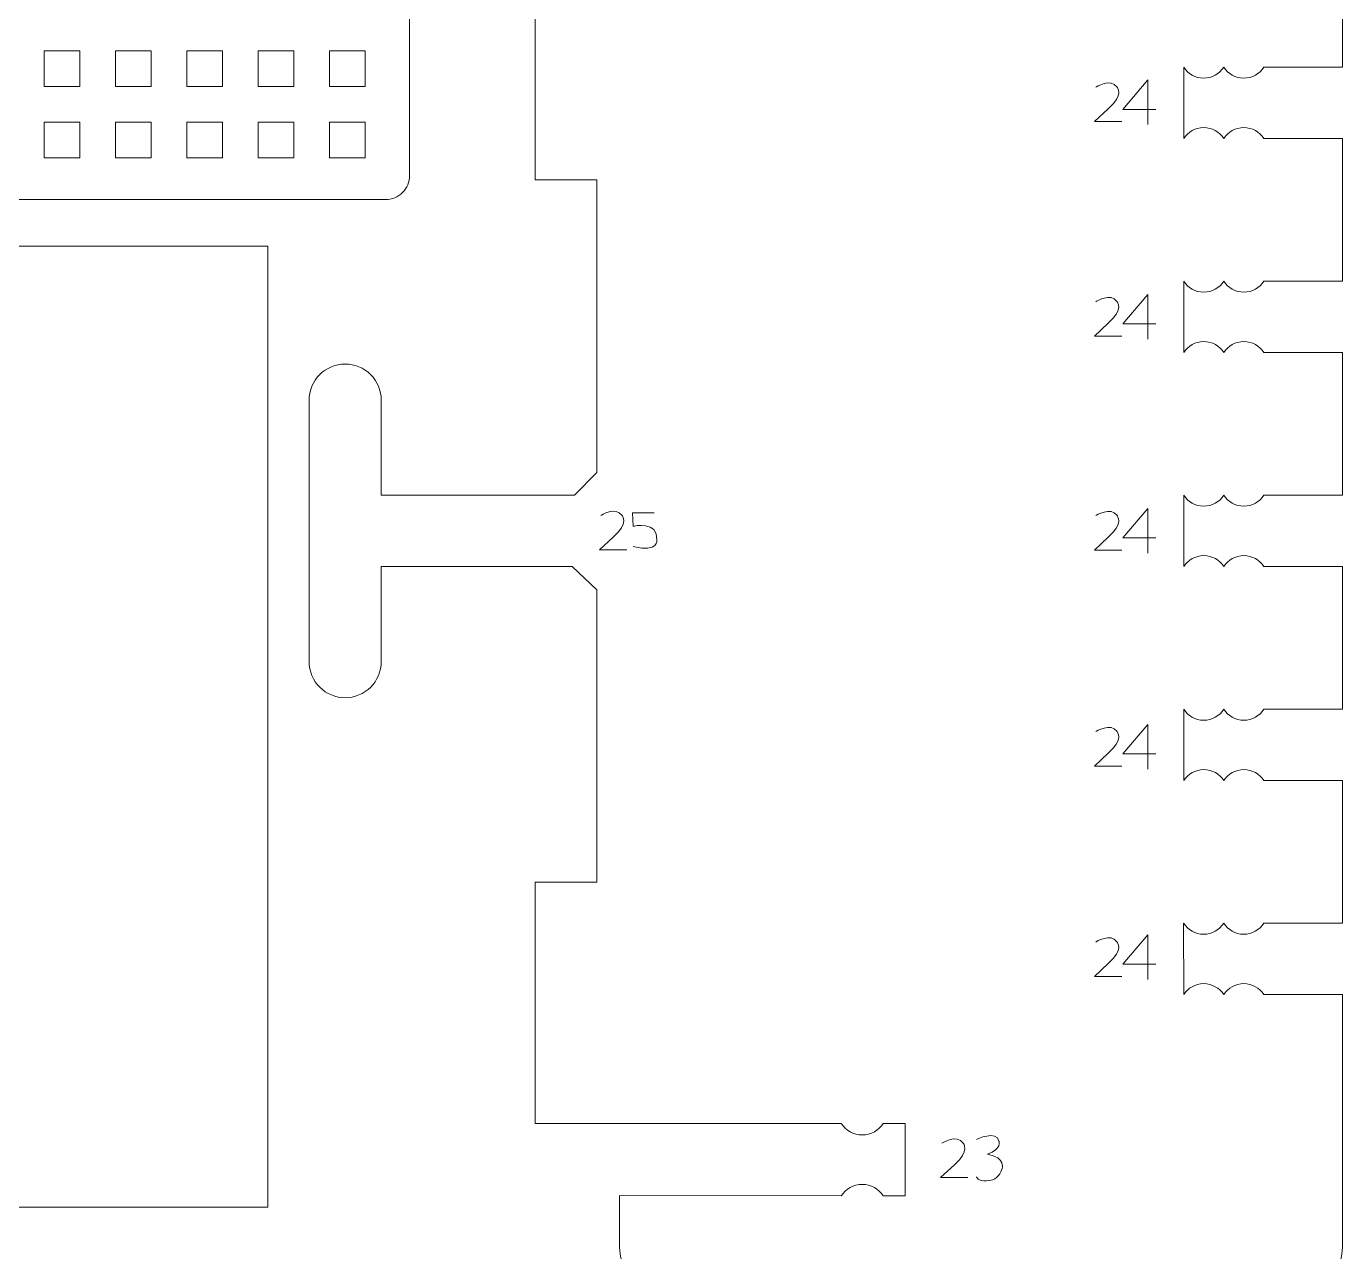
# Model space of a CAD drawing. Header units: centimetres. Extents: x -25 to 25, y -32.5 to 32.5.
# Drawn here: x 0 to 5.53, y -14.43 to -9.28 of the extents above; entities that cross this region are included whole.
import ezdxf

# ---------------------------------------------------------------- set-up
doc = ezdxf.new("R2010")
doc.units = ezdxf.units.CM
doc.header["$MEASUREMENT"] = 0
doc.layers.add('Capa 1', color=7, linetype='Continuous')

msp = doc.modelspace()

# ---------------------------------------------------------------- linework, layer by layer
at = {"layer": 'Capa 1', "color": 250, "lineweight": 9}
for points, knots in [([(0.68621, -5.26045), (0.68621, -5.26045), (1.60808, -5.26045), (1.60808, -5.26045), (1.60808, -5.26045), (1.60808, -5.26045), (1.60808, -2.83647), (1.60808, -2.83647), (1.60808, -2.83647), (1.60808, -2.80969), (1.59739, -2.78398), (1.57843, -2.76504), (1.57843, -2.76504), (1.55947, -2.74611), (1.5339, -2.73547), (1.50708, -2.73547), (1.50708, -2.73547), (1.50708, -2.73547), (-0.61388, -2.73547), (-0.61388, -2.73547), (-0.61388, -2.73547), (-0.64067, -2.7355), (-0.66638, -2.74616), (-0.68531, -2.76512), (-0.68531, -2.76512), (-0.70427, -2.78408), (-0.71488, -2.80969), (-0.71488, -2.83647), (-0.71488, -2.83647), (-0.71488, -2.83647), (-0.71488, -5.26045), (-0.71488, -5.26045), (-0.71488, -5.26045), (-0.71488, -5.26045), (-2.7243, -5.26045), (-2.7243, -5.26045), (-2.7243, -5.26045), (-2.7243, -5.26045), (-2.7243, -7.48239), (-2.7243, -7.48239), (-2.7243, -7.48239), (-2.7243, -7.48239), (-0.71488, -7.48239), (-0.71488, -7.48239), (-0.71488, -7.48239), (-0.71488, -7.48239), (-0.71488, -9.90637), (-0.71488, -9.90637), (-0.71488, -9.90637), (-0.71485, -9.93316), (-0.70419, -9.95887), (-0.68523, -9.9778), (-0.68523, -9.9778), (-0.66627, -9.99673), (-0.64067, -10.00737), (-0.61388, -10.00737), (-0.61388, -10.00737), (-0.61388, -10.00737), (1.50708, -10.00737), (1.50708, -10.00737), (1.50708, -10.00737), (1.5339, -10.00734), (1.55958, -9.99668), (1.57854, -9.97772), (1.57854, -9.97772), (1.59747, -9.95876), (1.60811, -9.93316), (1.60808, -9.90637), (1.60808, -9.90637), (1.60808, -9.90637), (1.60808, -7.48239), (1.60808, -7.48239), (1.60808, -7.48239), (1.60808, -7.48239), (0.68621, -7.48376), (0.68621, -7.48376)], [0, 0, 0, 0, 0.05, 0.05, 0.05, 0.05, 0.1, 0.1, 0.1, 0.1, 0.15, 0.15, 0.15, 0.15, 0.2, 0.2, 0.2, 0.2, 0.25, 0.25, 0.25, 0.25, 0.3, 0.3, 0.3, 0.3, 0.35, 0.35, 0.35, 0.35, 0.4, 0.4, 0.4, 0.4, 0.45, 0.45, 0.45, 0.45, 0.5, 0.5, 0.5, 0.5, 0.55, 0.55, 0.55, 0.55, 0.6, 0.6, 0.6, 0.6, 0.65, 0.65, 0.65, 0.65, 0.7, 0.7, 0.7, 0.7, 0.75, 0.75, 0.75, 0.75, 0.8, 0.8, 0.8, 0.8, 0.85, 0.85, 0.85, 0.85, 0.9, 0.9, 0.9, 0.9, 1, 1, 1, 1]), ([(3.42328, -8.60567), (3.42328, -8.60567), (2.49067, -8.60567), (2.49067, -8.60567), (2.49067, -8.60567), (2.49067, -8.60567), (2.49067, -8.40367), (2.49067, -8.40367), (2.49067, -8.40367), (2.49062, -8.32337), (2.52251, -8.2463), (2.57925, -8.1895), (2.57925, -8.1895), (2.63597, -8.13271), (2.71336, -8.10074), (2.79369, -8.10069), (2.79369, -8.10069), (2.79369, -8.10069), (5.22838, -8.10069), (5.22838, -8.10069), (5.22838, -8.10069), (5.30869, -8.10063), (5.38576, -8.13253), (5.44253, -8.18924), (5.44253, -8.18924), (5.49932, -8.24597), (5.53132, -8.32337), (5.53137, -8.40367), (5.53137, -8.40367), (5.53137, -8.40367), (5.53137, -9.45058), (5.53137, -9.45058), (5.53137, -9.45058), (5.53137, -9.45058), (5.19973, -9.45058), (5.19973, -9.45058)], [0, 0, 0, 0, 0.1, 0.1, 0.1, 0.1, 0.2, 0.2, 0.2, 0.2, 0.3, 0.3, 0.3, 0.3, 0.4, 0.4, 0.4, 0.4, 0.5, 0.5, 0.5, 0.5, 0.6, 0.6, 0.6, 0.6, 0.7, 0.7, 0.7, 0.7, 0.8, 0.8, 0.8, 0.8, 1, 1, 1, 1]), ([(3.42328, -13.89251), (3.42328, -13.89251), (2.13671, -13.89251), (2.13671, -13.89251), (2.13671, -13.89251), (2.13671, -13.89251), (2.13671, -12.87752), (2.13671, -12.87752), (2.13671, -12.87752), (2.13671, -12.87752), (2.39607, -12.87752), (2.39607, -12.87752), (2.39607, -12.87752), (2.39607, -12.87752), (2.39607, -11.64852), (2.39607, -11.64852), (2.39607, -11.64852), (2.39607, -11.64852), (2.29238, -11.55059), (2.29238, -11.55059), (2.29238, -11.55059), (2.29238, -11.55059), (1.48876, -11.55059), (1.48876, -11.55059), (1.48876, -11.55059), (1.48876, -11.55059), (1.48876, -11.95059), (1.48876, -11.95059), (1.48876, -11.95059), (1.48878, -11.99074), (1.47287, -12.02927), (1.44448, -12.05766), (1.44448, -12.05766), (1.41612, -12.08607), (1.37742, -12.10206), (1.33726, -12.10209), (1.33726, -12.10209), (1.29711, -12.10211), (1.25858, -12.08616), (1.23018, -12.05781), (1.23018, -12.05781), (1.20177, -12.02944), (1.1858, -11.99074), (1.18577, -11.95059), (1.18577, -11.95059), (1.18577, -11.95059), (1.18577, -10.85059), (1.18577, -10.85059), (1.18577, -10.85059), (1.18574, -10.81041), (1.20168, -10.77191), (1.23005, -10.7435), (1.23005, -10.7435), (1.25842, -10.71509), (1.29711, -10.6991), (1.33726, -10.69907), (1.33726, -10.69907), (1.37742, -10.69904), (1.41594, -10.71498), (1.44435, -10.74337), (1.44435, -10.74337), (1.47277, -10.77173), (1.48873, -10.81041), (1.48876, -10.85059), (1.48876, -10.85059), (1.48876, -10.85059), (1.48876, -11.25059), (1.48876, -11.25059), (1.48876, -11.25059), (1.48876, -11.25059), (2.3012, -11.25059), (2.3012, -11.25059), (2.3012, -11.25059), (2.3012, -11.25059), (2.39607, -11.15463), (2.39607, -11.15463), (2.39607, -11.15463), (2.39607, -11.15463), (2.39607, -9.92365), (2.39607, -9.92365), (2.39607, -9.92365), (2.39607, -9.92365), (2.13671, -9.92365), (2.13671, -9.92365), (2.13671, -9.92365), (2.13671, -9.92365), (2.13671, -8.90865), (2.13671, -8.90865), (2.13671, -8.90865), (2.13671, -8.90865), (3.42328, -8.91003), (3.42328, -8.91003)], [0, 0, 0, 0, 0.0416667, 0.0416667, 0.0416667, 0.0416667, 0.0833333, 0.0833333, 0.0833333, 0.0833333, 0.125, 0.125, 0.125, 0.125, 0.1666667, 0.1666667, 0.1666667, 0.1666667, 0.2083333, 0.2083333, 0.2083333, 0.2083333, 0.25, 0.25, 0.25, 0.25, 0.2916667, 0.2916667, 0.2916667, 0.2916667, 0.3333333, 0.3333333, 0.3333333, 0.3333333, 0.375, 0.375, 0.375, 0.375, 0.4166667, 0.4166667, 0.4166667, 0.4166667, 0.4583333, 0.4583333, 0.4583333, 0.4583333, 0.5, 0.5, 0.5, 0.5, 0.5416667, 0.5416667, 0.5416667, 0.5416667, 0.5833333, 0.5833333, 0.5833333, 0.5833333, 0.625, 0.625, 0.625, 0.625, 0.6666667, 0.6666667, 0.6666667, 0.6666667, 0.7083333, 0.7083333, 0.7083333, 0.7083333, 0.75, 0.75, 0.75, 0.75, 0.7916667, 0.7916667, 0.7916667, 0.7916667, 0.8333333, 0.8333333, 0.8333333, 0.8333333, 0.875, 0.875, 0.875, 0.875, 0.9166667, 0.9166667, 0.9166667, 0.9166667, 1, 1, 1, 1]), ([(0.0716, -9.53237), (0.0716, -9.53237), (0.0716, -9.38237), (0.0716, -9.38237), (0.0716, -9.38237), (0.0716, -9.38237), (0.2216, -9.38237), (0.2216, -9.38237), (0.2216, -9.38237), (0.2216, -9.38237), (0.2216, -9.53237), (0.2216, -9.53237), (0.2216, -9.53237), (0.2216, -9.53237), (0.0716, -9.53237), (0.0716, -9.53237)], [0, 0, 0, 0, 0.2, 0.2, 0.2, 0.2, 0.4, 0.4, 0.4, 0.4, 0.6, 0.6, 0.6, 0.6, 1, 1, 1, 1]), ([(0.3716, -9.53237), (0.3716, -9.53237), (0.3716, -9.38237), (0.3716, -9.38237), (0.3716, -9.38237), (0.3716, -9.38237), (0.5216, -9.38237), (0.5216, -9.38237), (0.5216, -9.38237), (0.5216, -9.38237), (0.5216, -9.53237), (0.5216, -9.53237), (0.5216, -9.53237), (0.5216, -9.53237), (0.3716, -9.53237), (0.3716, -9.53237)], [0, 0, 0, 0, 0.2, 0.2, 0.2, 0.2, 0.4, 0.4, 0.4, 0.4, 0.6, 0.6, 0.6, 0.6, 1, 1, 1, 1]), ([(0.6716, -9.53237), (0.6716, -9.53237), (0.6716, -9.38237), (0.6716, -9.38237), (0.6716, -9.38237), (0.6716, -9.38237), (0.8216, -9.38237), (0.8216, -9.38237), (0.8216, -9.38237), (0.8216, -9.38237), (0.8216, -9.53237), (0.8216, -9.53237), (0.8216, -9.53237), (0.8216, -9.53237), (0.6716, -9.53237), (0.6716, -9.53237)], [0, 0, 0, 0, 0.2, 0.2, 0.2, 0.2, 0.4, 0.4, 0.4, 0.4, 0.6, 0.6, 0.6, 0.6, 1, 1, 1, 1]), ([(0.9716, -9.53237), (0.9716, -9.53237), (0.9716, -9.38237), (0.9716, -9.38237), (0.9716, -9.38237), (0.9716, -9.38237), (1.1216, -9.38237), (1.1216, -9.38237), (1.1216, -9.38237), (1.1216, -9.38237), (1.1216, -9.53237), (1.1216, -9.53237), (1.1216, -9.53237), (1.1216, -9.53237), (0.9716, -9.53237), (0.9716, -9.53237)], [0, 0, 0, 0, 0.2, 0.2, 0.2, 0.2, 0.4, 0.4, 0.4, 0.4, 0.6, 0.6, 0.6, 0.6, 1, 1, 1, 1]), ([(1.2716, -9.53237), (1.2716, -9.53237), (1.2716, -9.38237), (1.2716, -9.38237), (1.2716, -9.38237), (1.2716, -9.38237), (1.4216, -9.38237), (1.4216, -9.38237), (1.4216, -9.38237), (1.4216, -9.38237), (1.4216, -9.53237), (1.4216, -9.53237), (1.4216, -9.53237), (1.4216, -9.53237), (1.2716, -9.53237), (1.2716, -9.53237)], [0, 0, 0, 0, 0.2, 0.2, 0.2, 0.2, 0.4, 0.4, 0.4, 0.4, 0.6, 0.6, 0.6, 0.6, 1, 1, 1, 1]), ([(4.86285, -9.45058), (4.88063, -9.47828), (4.91171, -9.49664), (4.94707, -9.49664), (4.94707, -9.49664), (4.98243, -9.49664), (5.01351, -9.47828), (5.03129, -9.45058)], [0, 0, 0, 0, 0.3333333, 0.3333333, 0.3333333, 0.3333333, 1, 1, 1, 1]), ([(5.03129, -9.45058), (5.04907, -9.47828), (5.08015, -9.49664), (5.11551, -9.49664), (5.11551, -9.49664), (5.15087, -9.49664), (5.18195, -9.47828), (5.19973, -9.45058)], [0, 0, 0, 0, 0.3333333, 0.3333333, 0.3333333, 0.3333333, 1, 1, 1, 1]), ([(0.0716, -9.83237), (0.0716, -9.83237), (0.0716, -9.68237), (0.0716, -9.68237), (0.0716, -9.68237), (0.0716, -9.68237), (0.2216, -9.68237), (0.2216, -9.68237), (0.2216, -9.68237), (0.2216, -9.68237), (0.2216, -9.83237), (0.2216, -9.83237), (0.2216, -9.83237), (0.2216, -9.83237), (0.0716, -9.83237), (0.0716, -9.83237)], [0, 0, 0, 0, 0.2, 0.2, 0.2, 0.2, 0.4, 0.4, 0.4, 0.4, 0.6, 0.6, 0.6, 0.6, 1, 1, 1, 1]), ([(0.3716, -9.83237), (0.3716, -9.83237), (0.3716, -9.68237), (0.3716, -9.68237), (0.3716, -9.68237), (0.3716, -9.68237), (0.5216, -9.68237), (0.5216, -9.68237), (0.5216, -9.68237), (0.5216, -9.68237), (0.5216, -9.83237), (0.5216, -9.83237), (0.5216, -9.83237), (0.5216, -9.83237), (0.3716, -9.83237), (0.3716, -9.83237)], [0, 0, 0, 0, 0.2, 0.2, 0.2, 0.2, 0.4, 0.4, 0.4, 0.4, 0.6, 0.6, 0.6, 0.6, 1, 1, 1, 1]), ([(0.6716, -9.83237), (0.6716, -9.83237), (0.6716, -9.68237), (0.6716, -9.68237), (0.6716, -9.68237), (0.6716, -9.68237), (0.8216, -9.68237), (0.8216, -9.68237), (0.8216, -9.68237), (0.8216, -9.68237), (0.8216, -9.83237), (0.8216, -9.83237), (0.8216, -9.83237), (0.8216, -9.83237), (0.6716, -9.83237), (0.6716, -9.83237)], [0, 0, 0, 0, 0.2, 0.2, 0.2, 0.2, 0.4, 0.4, 0.4, 0.4, 0.6, 0.6, 0.6, 0.6, 1, 1, 1, 1]), ([(0.9716, -9.83237), (0.9716, -9.83237), (0.9716, -9.68237), (0.9716, -9.68237), (0.9716, -9.68237), (0.9716, -9.68237), (1.1216, -9.68237), (1.1216, -9.68237), (1.1216, -9.68237), (1.1216, -9.68237), (1.1216, -9.83237), (1.1216, -9.83237), (1.1216, -9.83237), (1.1216, -9.83237), (0.9716, -9.83237), (0.9716, -9.83237)], [0, 0, 0, 0, 0.2, 0.2, 0.2, 0.2, 0.4, 0.4, 0.4, 0.4, 0.6, 0.6, 0.6, 0.6, 1, 1, 1, 1]), ([(1.2716, -9.83237), (1.2716, -9.83237), (1.2716, -9.68237), (1.2716, -9.68237), (1.2716, -9.68237), (1.2716, -9.68237), (1.4216, -9.68237), (1.4216, -9.68237), (1.4216, -9.68237), (1.4216, -9.68237), (1.4216, -9.83237), (1.4216, -9.83237), (1.4216, -9.83237), (1.4216, -9.83237), (1.2716, -9.83237), (1.2716, -9.83237)], [0, 0, 0, 0, 0.2, 0.2, 0.2, 0.2, 0.4, 0.4, 0.4, 0.4, 0.6, 0.6, 0.6, 0.6, 1, 1, 1, 1]), ([(4.86301, -9.75059), (4.88079, -9.72289), (4.91187, -9.70453), (4.94723, -9.70453), (4.94723, -9.70453), (4.98259, -9.70453), (5.01367, -9.72289), (5.03145, -9.75059)], [0, 0, 0, 0, 0.3333333, 0.3333333, 0.3333333, 0.3333333, 1, 1, 1, 1]), ([(5.03145, -9.75059), (5.04923, -9.72289), (5.08031, -9.70453), (5.11567, -9.70453), (5.11567, -9.70453), (5.15103, -9.70453), (5.18211, -9.72289), (5.19989, -9.75059)], [0, 0, 0, 0, 0.3333333, 0.3333333, 0.3333333, 0.3333333, 1, 1, 1, 1]), ([(5.19989, -9.75059), (5.19989, -9.75059), (5.53137, -9.75058), (5.53137, -9.75058), (5.53137, -9.75058), (5.53137, -9.75058), (5.53137, -10.35058), (5.53137, -10.35058), (5.53137, -10.35058), (5.53137, -10.35058), (5.19981, -10.35058), (5.19981, -10.35058)], [0, 0, 0, 0, 0.25, 0.25, 0.25, 0.25, 0.5, 0.5, 0.5, 0.5, 1, 1, 1, 1]), ([(-1.20006, -10.07093), (-1.20006, -10.07093), (-1.20006, -10.20379), (-1.20006, -10.20379), (-1.20006, -10.20379), (-1.20006, -10.20379), (1.01192, -10.20379), (1.01192, -10.20379), (1.01192, -10.20379), (1.01192, -10.20379), (1.01192, -14.24373), (1.01192, -14.24373), (1.01192, -14.24373), (1.01192, -14.24373), (-1.20006, -14.24373), (-1.20006, -14.24373), (-1.20006, -14.24373), (-1.20006, -14.24373), (-1.20006, -14.37659), (-1.20006, -14.37659)], [0, 0, 0, 0, 0.1666667, 0.1666667, 0.1666667, 0.1666667, 0.3333333, 0.3333333, 0.3333333, 0.3333333, 0.5, 0.5, 0.5, 0.5, 0.6666667, 0.6666667, 0.6666667, 0.6666667, 1, 1, 1, 1]), ([(4.86293, -10.35058), (4.88071, -10.37828), (4.91179, -10.39664), (4.94715, -10.39664), (4.94715, -10.39664), (4.98251, -10.39664), (5.01359, -10.37828), (5.03137, -10.35058)], [0, 0, 0, 0, 0.3333333, 0.3333333, 0.3333333, 0.3333333, 1, 1, 1, 1]), ([(5.03137, -10.35058), (5.04915, -10.37828), (5.08023, -10.39664), (5.11559, -10.39664), (5.11559, -10.39664), (5.15095, -10.39664), (5.18203, -10.37828), (5.19981, -10.35058)], [0, 0, 0, 0, 0.3333333, 0.3333333, 0.3333333, 0.3333333, 1, 1, 1, 1]), ([(4.86309, -10.65059), (4.88087, -10.62289), (4.91195, -10.60453), (4.94731, -10.60453), (4.94731, -10.60453), (4.98267, -10.60453), (5.01375, -10.62289), (5.03153, -10.65059)], [0, 0, 0, 0, 0.3333333, 0.3333333, 0.3333333, 0.3333333, 1, 1, 1, 1]), ([(5.03153, -10.65059), (5.04931, -10.62289), (5.08039, -10.60453), (5.11575, -10.60453), (5.11575, -10.60453), (5.15111, -10.60453), (5.18219, -10.62289), (5.19997, -10.65059)], [0, 0, 0, 0, 0.3333333, 0.3333333, 0.3333333, 0.3333333, 1, 1, 1, 1]), ([(5.19997, -10.65059), (5.19997, -10.65059), (5.53137, -10.65058), (5.53137, -10.65058), (5.53137, -10.65058), (5.53137, -10.65058), (5.53137, -11.25058), (5.53137, -11.25058), (5.53137, -11.25058), (5.53137, -11.25058), (5.19981, -11.25058), (5.19981, -11.25058)], [0, 0, 0, 0, 0.25, 0.25, 0.25, 0.25, 0.5, 0.5, 0.5, 0.5, 1, 1, 1, 1]), ([(4.86293, -11.25058), (4.88071, -11.27828), (4.91179, -11.29664), (4.94715, -11.29664), (4.94715, -11.29664), (4.98251, -11.29664), (5.01359, -11.27828), (5.03137, -11.25058)], [0, 0, 0, 0, 0.3333333, 0.3333333, 0.3333333, 0.3333333, 1, 1, 1, 1]), ([(5.03137, -11.25058), (5.04915, -11.27828), (5.08023, -11.29664), (5.11559, -11.29664), (5.11559, -11.29664), (5.15095, -11.29664), (5.18203, -11.27828), (5.19981, -11.25058)], [0, 0, 0, 0, 0.3333333, 0.3333333, 0.3333333, 0.3333333, 1, 1, 1, 1]), ([(4.86309, -11.55059), (4.88087, -11.52289), (4.91195, -11.50453), (4.94731, -11.50453), (4.94731, -11.50453), (4.98267, -11.50453), (5.01375, -11.52289), (5.03153, -11.55059)], [0, 0, 0, 0, 0.3333333, 0.3333333, 0.3333333, 0.3333333, 1, 1, 1, 1]), ([(5.03153, -11.55059), (5.04931, -11.52289), (5.08039, -11.50453), (5.11575, -11.50453), (5.11575, -11.50453), (5.15111, -11.50453), (5.18219, -11.52289), (5.19997, -11.55059)], [0, 0, 0, 0, 0.3333333, 0.3333333, 0.3333333, 0.3333333, 1, 1, 1, 1]), ([(5.19997, -11.55059), (5.19997, -11.55059), (5.53137, -11.55058), (5.53137, -11.55058), (5.53137, -11.55058), (5.53137, -11.55058), (5.53137, -12.15058), (5.53137, -12.15058), (5.53137, -12.15058), (5.53137, -12.15058), (5.19981, -12.15058), (5.19981, -12.15058)], [0, 0, 0, 0, 0.25, 0.25, 0.25, 0.25, 0.5, 0.5, 0.5, 0.5, 1, 1, 1, 1]), ([(4.86293, -12.15058), (4.88071, -12.17828), (4.91179, -12.19664), (4.94715, -12.19664), (4.94715, -12.19664), (4.98251, -12.19664), (5.01359, -12.17828), (5.03137, -12.15058)], [0, 0, 0, 0, 0.3333333, 0.3333333, 0.3333333, 0.3333333, 1, 1, 1, 1]), ([(5.03137, -12.15058), (5.04915, -12.17828), (5.08023, -12.19664), (5.11559, -12.19664), (5.11559, -12.19664), (5.15095, -12.19664), (5.18203, -12.17828), (5.19981, -12.15058)], [0, 0, 0, 0, 0.3333333, 0.3333333, 0.3333333, 0.3333333, 1, 1, 1, 1]), ([(4.86309, -12.45059), (4.88087, -12.42289), (4.91195, -12.40453), (4.94731, -12.40453), (4.94731, -12.40453), (4.98267, -12.40453), (5.01375, -12.42289), (5.03153, -12.45059)], [0, 0, 0, 0, 0.3333333, 0.3333333, 0.3333333, 0.3333333, 1, 1, 1, 1]), ([(5.03153, -12.45059), (5.04931, -12.42289), (5.08039, -12.40453), (5.11575, -12.40453), (5.11575, -12.40453), (5.15111, -12.40453), (5.18219, -12.42289), (5.19997, -12.45059)], [0, 0, 0, 0, 0.3333333, 0.3333333, 0.3333333, 0.3333333, 1, 1, 1, 1]), ([(5.19997, -12.45059), (5.19997, -12.45059), (5.53137, -12.45058), (5.53137, -12.45058), (5.53137, -12.45058), (5.53137, -12.45058), (5.53137, -13.05058), (5.53137, -13.05058), (5.53137, -13.05058), (5.53137, -13.05058), (5.19965, -13.05057), (5.19965, -13.05057)], [0, 0, 0, 0, 0.25, 0.25, 0.25, 0.25, 0.5, 0.5, 0.5, 0.5, 1, 1, 1, 1]), ([(4.86277, -13.05057), (4.88055, -13.07827), (4.91163, -13.09663), (4.94699, -13.09663), (4.94699, -13.09663), (4.98235, -13.09663), (5.01343, -13.07827), (5.03121, -13.05057)], [0, 0, 0, 0, 0.3333333, 0.3333333, 0.3333333, 0.3333333, 1, 1, 1, 1]), ([(5.03121, -13.05057), (5.04899, -13.07827), (5.08007, -13.09663), (5.11543, -13.09663), (5.11543, -13.09663), (5.15079, -13.09663), (5.18187, -13.07827), (5.19965, -13.05057)], [0, 0, 0, 0, 0.3333333, 0.3333333, 0.3333333, 0.3333333, 1, 1, 1, 1]), ([(4.86293, -13.35058), (4.88071, -13.32288), (4.91179, -13.30452), (4.94715, -13.30452), (4.94715, -13.30452), (4.98251, -13.30452), (5.01359, -13.32288), (5.03137, -13.35058)], [0, 0, 0, 0, 0.3333333, 0.3333333, 0.3333333, 0.3333333, 1, 1, 1, 1]), ([(5.03137, -13.35058), (5.04915, -13.32288), (5.08023, -13.30452), (5.11559, -13.30452), (5.11559, -13.30452), (5.15095, -13.30452), (5.18203, -13.32288), (5.19981, -13.35058)], [0, 0, 0, 0, 0.3333333, 0.3333333, 0.3333333, 0.3333333, 1, 1, 1, 1]), ([(5.19981, -13.35058), (5.19981, -13.35058), (5.53137, -13.35058), (5.53137, -13.35058), (5.53137, -13.35058), (5.53137, -13.35058), (5.53137, -14.39749), (5.53137, -14.39749), (5.53137, -14.39749), (5.53142, -14.47779), (5.49956, -14.55485), (5.44282, -14.61167), (5.44282, -14.61167), (5.38608, -14.66848), (5.30869, -14.70045), (5.22838, -14.70048), (5.22838, -14.70048), (5.22838, -14.70048), (2.79369, -14.70048), (2.79369, -14.70048), (2.79369, -14.70048), (2.71336, -14.70053), (2.63634, -14.66868), (2.57951, -14.61193), (2.57951, -14.61193), (2.52268, -14.55518), (2.49073, -14.47779), (2.49067, -14.39749), (2.49067, -14.39749), (2.49067, -14.39749), (2.49067, -14.1955), (2.49067, -14.1955), (2.49067, -14.1955), (2.49067, -14.1955), (3.42328, -14.19687), (3.42328, -14.19687)], [0, 0, 0, 0, 0.1, 0.1, 0.1, 0.1, 0.2, 0.2, 0.2, 0.2, 0.3, 0.3, 0.3, 0.3, 0.4, 0.4, 0.4, 0.4, 0.5, 0.5, 0.5, 0.5, 0.6, 0.6, 0.6, 0.6, 0.7, 0.7, 0.7, 0.7, 0.8, 0.8, 0.8, 0.8, 1, 1, 1, 1]), ([(3.59953, -13.89251), (3.58092, -13.9215), (3.5484, -13.94071), (3.5114, -13.94071), (3.5114, -13.94071), (3.4744, -13.94071), (3.44188, -13.9215), (3.42328, -13.89251)], [0, 0, 0, 0, 0.3333333, 0.3333333, 0.3333333, 0.3333333, 1, 1, 1, 1]), ([(3.59954, -14.19687), (3.59954, -14.19687), (3.69206, -14.19698), (3.69206, -14.19698), (3.69206, -14.19698), (3.69206, -14.19698), (3.69206, -13.89251), (3.69206, -13.89251), (3.69206, -13.89251), (3.69206, -13.89251), (3.59952, -13.89251), (3.59952, -13.89251)], [0, 0, 0, 0, 0.25, 0.25, 0.25, 0.25, 0.5, 0.5, 0.5, 0.5, 1, 1, 1, 1]), ([(3.59953, -14.19687), (3.58092, -14.16788), (3.5484, -14.14867), (3.5114, -14.14867), (3.5114, -14.14867), (3.4744, -14.14867), (3.44188, -14.16788), (3.42328, -14.19687)], [0, 0, 0, 0, 0.3333333, 0.3333333, 0.3333333, 0.3333333, 1, 1, 1, 1])]:
    msp.add_open_spline(points, degree=3, knots=knots, dxfattribs=at)
for points in [[(4.86301, -9.75059), (4.86301, -9.75059), (4.86285, -9.45058), (4.86285, -9.45058)], [(4.86309, -10.65059), (4.86309, -10.65059), (4.86293, -10.35058), (4.86293, -10.35058)], [(4.86309, -11.55059), (4.86309, -11.55059), (4.86293, -11.25058), (4.86293, -11.25058)], [(4.86309, -12.45059), (4.86309, -12.45059), (4.86293, -12.15058), (4.86293, -12.15058)], [(4.86293, -13.35058), (4.86293, -13.35058), (4.86277, -13.05057), (4.86277, -13.05057)]]:
    msp.add_open_spline(points, degree=3, dxfattribs=at)
at = {"layer": 'Capa 1', "color": 22, "lineweight": 5}
for points, knots in [([(4.4939, -9.53498), (4.4939, -9.53498), (4.55573, -9.49417), (4.58289, -9.53498), (4.58289, -9.53498), (4.58289, -9.53498), (4.61381, -9.56588), (4.54582, -9.62522)], [0, 0, 0, 0, 0.3333333, 0.3333333, 0.3333333, 0.3333333, 1, 1, 1, 1]), ([(4.74612, -9.62787), (4.74612, -9.62787), (4.60646, -9.62787), (4.60646, -9.62787), (4.60646, -9.62787), (4.60646, -9.62787), (4.71151, -9.50426), (4.71151, -9.50426), (4.71151, -9.50426), (4.71151, -9.50426), (4.71272, -9.69217), (4.71272, -9.69217)], [0, 0, 0, 0, 0.25, 0.25, 0.25, 0.25, 0.5, 0.5, 0.5, 0.5, 1, 1, 1, 1]), ([(4.54582, -9.62522), (4.54582, -9.62522), (4.48774, -9.6796), (4.48774, -9.6796), (4.48774, -9.6796), (4.48774, -9.6796), (4.60306, -9.6796), (4.60306, -9.6796)], [0, 0, 0, 0, 0.3333333, 0.3333333, 0.3333333, 0.3333333, 1, 1, 1, 1]), ([(4.4939, -10.43682), (4.4939, -10.43682), (4.55573, -10.39601), (4.58289, -10.43682), (4.58289, -10.43682), (4.58289, -10.43682), (4.61381, -10.46772), (4.54582, -10.52706)], [0, 0, 0, 0, 0.3333333, 0.3333333, 0.3333333, 0.3333333, 1, 1, 1, 1]), ([(4.74612, -10.52971), (4.74612, -10.52971), (4.60646, -10.52971), (4.60646, -10.52971), (4.60646, -10.52971), (4.60646, -10.52971), (4.71151, -10.4061), (4.71151, -10.4061), (4.71151, -10.4061), (4.71151, -10.4061), (4.71272, -10.59401), (4.71272, -10.59401)], [0, 0, 0, 0, 0.25, 0.25, 0.25, 0.25, 0.5, 0.5, 0.5, 0.5, 1, 1, 1, 1]), ([(4.54582, -10.52706), (4.54582, -10.52706), (4.48774, -10.58144), (4.48774, -10.58144), (4.48774, -10.58144), (4.48774, -10.58144), (4.60306, -10.58144), (4.60306, -10.58144)], [0, 0, 0, 0, 0.3333333, 0.3333333, 0.3333333, 0.3333333, 1, 1, 1, 1]), ([(2.41263, -11.33599), (2.41263, -11.33599), (2.47446, -11.29518), (2.50162, -11.33599), (2.50162, -11.33599), (2.50162, -11.33599), (2.53254, -11.36689), (2.46455, -11.42623)], [0, 0, 0, 0, 0.3333333, 0.3333333, 0.3333333, 0.3333333, 1, 1, 1, 1]), ([(2.63682, -11.32502), (2.63682, -11.32502), (2.54535, -11.32447), (2.54535, -11.32447), (2.54535, -11.32447), (2.54535, -11.32447), (2.54864, -11.38085), (2.54864, -11.38085)], [0, 0, 0, 0, 0.3333333, 0.3333333, 0.3333333, 0.3333333, 1, 1, 1, 1]), ([(4.4939, -11.33641), (4.4939, -11.33641), (4.55573, -11.2956), (4.58289, -11.33641), (4.58289, -11.33641), (4.58289, -11.33641), (4.61381, -11.36731), (4.54582, -11.42665)], [0, 0, 0, 0, 0.3333333, 0.3333333, 0.3333333, 0.3333333, 1, 1, 1, 1]), ([(4.74612, -11.4293), (4.74612, -11.4293), (4.60646, -11.4293), (4.60646, -11.4293), (4.60646, -11.4293), (4.60646, -11.4293), (4.71151, -11.30569), (4.71151, -11.30569), (4.71151, -11.30569), (4.71151, -11.30569), (4.71272, -11.4936), (4.71272, -11.4936)], [0, 0, 0, 0, 0.25, 0.25, 0.25, 0.25, 0.5, 0.5, 0.5, 0.5, 1, 1, 1, 1]), ([(2.54864, -11.38085), (2.54864, -11.38085), (2.65373, -11.35679), (2.64755, -11.43802), (2.64755, -11.43802), (2.64755, -11.43802), (2.65866, -11.49371), (2.54864, -11.4665)], [0, 0, 0, 0, 0.3333333, 0.3333333, 0.3333333, 0.3333333, 1, 1, 1, 1]), ([(2.46455, -11.42623), (2.46455, -11.42623), (2.40647, -11.48061), (2.40647, -11.48061), (2.40647, -11.48061), (2.40647, -11.48061), (2.52179, -11.48061), (2.52179, -11.48061)], [0, 0, 0, 0, 0.3333333, 0.3333333, 0.3333333, 0.3333333, 1, 1, 1, 1]), ([(4.54582, -11.42665), (4.54582, -11.42665), (4.48774, -11.48103), (4.48774, -11.48103), (4.48774, -11.48103), (4.48774, -11.48103), (4.60306, -11.48103), (4.60306, -11.48103)], [0, 0, 0, 0, 0.3333333, 0.3333333, 0.3333333, 0.3333333, 1, 1, 1, 1]), ([(4.4939, -12.24481), (4.4939, -12.24481), (4.55573, -12.204), (4.58289, -12.24481), (4.58289, -12.24481), (4.58289, -12.24481), (4.61381, -12.27571), (4.54582, -12.33505)], [0, 0, 0, 0, 0.3333333, 0.3333333, 0.3333333, 0.3333333, 1, 1, 1, 1]), ([(4.74612, -12.3377), (4.74612, -12.3377), (4.60646, -12.3377), (4.60646, -12.3377), (4.60646, -12.3377), (4.60646, -12.3377), (4.71151, -12.21409), (4.71151, -12.21409), (4.71151, -12.21409), (4.71151, -12.21409), (4.71272, -12.402), (4.71272, -12.402)], [0, 0, 0, 0, 0.25, 0.25, 0.25, 0.25, 0.5, 0.5, 0.5, 0.5, 1, 1, 1, 1]), ([(4.54582, -12.33505), (4.54582, -12.33505), (4.48774, -12.38943), (4.48774, -12.38943), (4.48774, -12.38943), (4.48774, -12.38943), (4.60306, -12.38943), (4.60306, -12.38943)], [0, 0, 0, 0, 0.3333333, 0.3333333, 0.3333333, 0.3333333, 1, 1, 1, 1]), ([(4.4939, -13.12941), (4.4939, -13.12941), (4.55573, -13.0886), (4.58289, -13.12941), (4.58289, -13.12941), (4.58289, -13.12941), (4.61381, -13.16031), (4.54582, -13.21965)], [0, 0, 0, 0, 0.3333333, 0.3333333, 0.3333333, 0.3333333, 1, 1, 1, 1]), ([(4.74612, -13.2223), (4.74612, -13.2223), (4.60646, -13.2223), (4.60646, -13.2223), (4.60646, -13.2223), (4.60646, -13.2223), (4.71151, -13.09869), (4.71151, -13.09869), (4.71151, -13.09869), (4.71151, -13.09869), (4.71272, -13.2866), (4.71272, -13.2866)], [0, 0, 0, 0, 0.25, 0.25, 0.25, 0.25, 0.5, 0.5, 0.5, 0.5, 1, 1, 1, 1]), ([(4.54582, -13.21965), (4.54582, -13.21965), (4.48774, -13.27403), (4.48774, -13.27403), (4.48774, -13.27403), (4.48774, -13.27403), (4.60306, -13.27403), (4.60306, -13.27403)], [0, 0, 0, 0, 0.3333333, 0.3333333, 0.3333333, 0.3333333, 1, 1, 1, 1]), ([(3.84667, -13.97558), (3.84667, -13.97558), (3.9085, -13.93477), (3.93566, -13.97558), (3.93566, -13.97558), (3.93566, -13.97558), (3.96658, -14.00648), (3.89859, -14.06582)], [0, 0, 0, 0, 0.3333333, 0.3333333, 0.3333333, 0.3333333, 1, 1, 1, 1]), ([(3.99113, -14.11698), (3.99113, -14.11698), (3.99836, -14.13546), (4.03441, -14.13426), (4.03441, -14.13426), (4.05312, -14.13364), (4.06652, -14.12695), (4.07624, -14.1193), (4.07624, -14.1193), (4.09994, -14.1006), (4.10116, -14.07156), (4.10116, -14.07156), (4.10116, -14.07156), (4.09994, -14.02985), (4.03872, -14.02181), (4.03872, -14.02181), (4.03872, -14.02181), (4.09868, -13.99952), (4.08631, -13.96739), (4.08631, -13.96739), (4.08631, -13.96739), (4.07767, -13.91796), (3.99113, -13.95995), (3.99113, -13.95995)], [0, 0, 0, 0, 0.1428571, 0.1428571, 0.1428571, 0.1428571, 0.2857143, 0.2857143, 0.2857143, 0.2857143, 0.4285714, 0.4285714, 0.4285714, 0.4285714, 0.5714286, 0.5714286, 0.5714286, 0.5714286, 0.7142857, 0.7142857, 0.7142857, 0.7142857, 1, 1, 1, 1]), ([(3.89859, -14.06582), (3.89859, -14.06582), (3.84051, -14.1202), (3.84051, -14.1202), (3.84051, -14.1202), (3.84051, -14.1202), (3.95583, -14.1202), (3.95583, -14.1202)], [0, 0, 0, 0, 0.3333333, 0.3333333, 0.3333333, 0.3333333, 1, 1, 1, 1])]:
    msp.add_open_spline(points, degree=3, knots=knots, dxfattribs=at)

doc.saveas('drawing.dxf')
